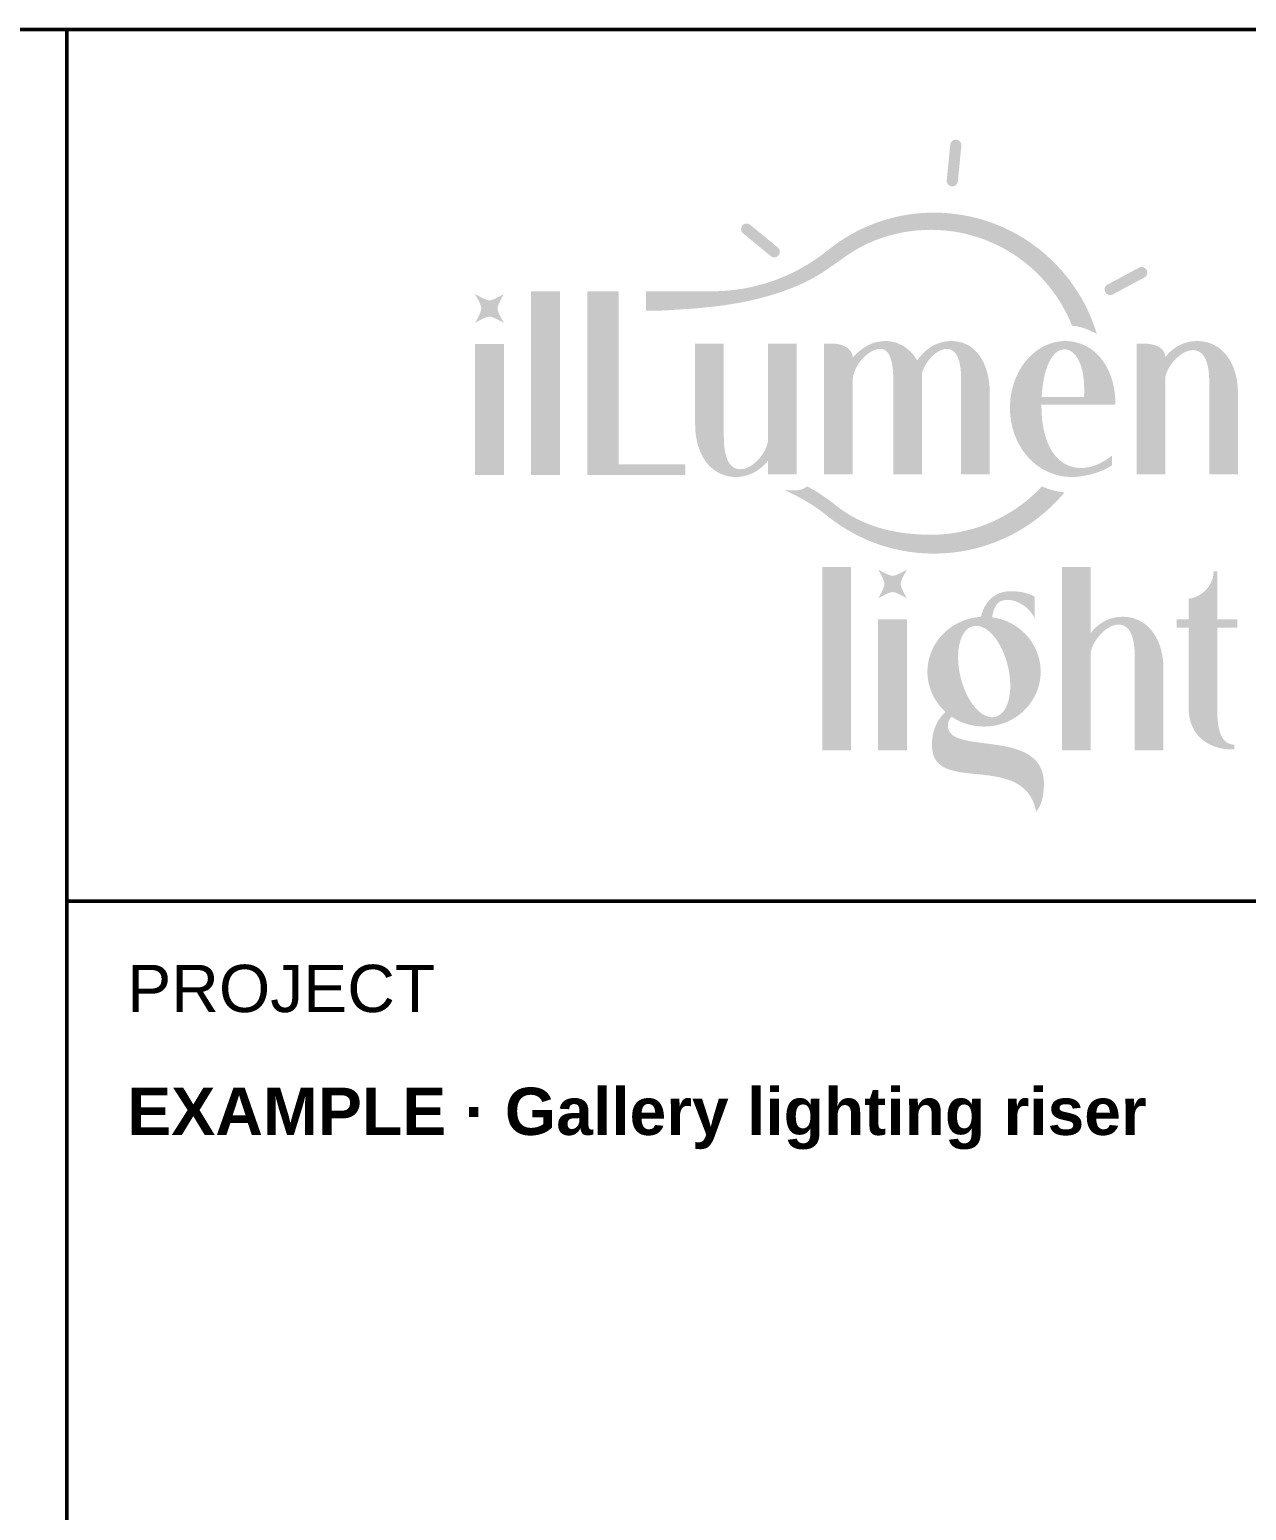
# Model space of a CAD drawing. Header units: inches. Extents: x 0.5 to 73.5, y 0.5 to 23.5.
# Drawn here: x 31.676 to 34.091, y 20.562 to 23.5 of the extents above; entities that cross this region are included whole.
import ezdxf

# ---------------------------------------------------------------- set-up
doc = ezdxf.new("R2010")
doc.units = ezdxf.units.IN
doc.header["$MEASUREMENT"] = 0
doc.layers.add('E-ANNO-TTLB', color=7, linetype='Continuous', lineweight=50)
doc.styles.add('BOLD', font='arialbd.ttf')
doc.styles.add('MAIN', font='arial.ttf')

msp = doc.modelspace()

# ---------------------------------------------------------------- hatches: boundary and pattern name
at = {"layer": 'E-ANNO-TTLB'}
for points in [[(33.5153, 23.2816), (33.5131, 23.2816), (33.511, 23.2812), (33.509, 23.2804), (33.5072, 23.2792), (33.5057, 23.2777), (33.5045, 23.2759), (33.5037, 23.2739), (33.5033, 23.2717), (33.4963, 23.2011), (33.4963, 23.1989), (33.4968, 23.1968), (33.4976, 23.1948), (33.4988, 23.193), (33.5003, 23.1915), (33.5021, 23.1903), (33.5041, 23.1895), (33.5063, 23.1891), (33.5085, 23.1891), (33.5106, 23.1895), (33.5126, 23.1903), (33.5144, 23.1915), (33.5159, 23.193), (33.5171, 23.1948), (33.5179, 23.1968), (33.5183, 23.199), (33.5253, 23.2696), (33.5253, 23.2718), (33.5248, 23.2739), (33.524, 23.2759), (33.5228, 23.2777), (33.5213, 23.2792), (33.5195, 23.2804), (33.5175, 23.2812)], [(33.7941, 22.896), (33.7886, 22.8992), (33.7828, 22.9021), (33.7769, 22.9047), (33.7708, 22.907), (33.7645, 22.9089), (33.7581, 22.9105), (33.7516, 22.9117), (33.7449, 22.9125), (33.7406, 22.9228), (33.7359, 22.933), (33.7308, 22.9429), (33.7254, 22.9527), (33.7196, 22.9622), (33.7135, 22.9715), (33.707, 22.9805), (33.7003, 22.9893), (33.6932, 22.9978), (33.6859, 23.006), (33.6782, 23.014), (33.6702, 23.0217), (33.662, 23.0291), (33.6535, 23.0362), (33.6448, 23.043), (33.6358, 23.0494), (33.6266, 23.0556), (33.6171, 23.0614), (33.6074, 23.0669), (33.5975, 23.072), (33.5873, 23.0767), (33.577, 23.0811), (33.5665, 23.0851), (33.5558, 23.0887), (33.5449, 23.0919), (33.5339, 23.0948), (33.5227, 23.0972), (33.5114, 23.0992), (33.4999, 23.1007), (33.4882, 23.1019), (33.4765, 23.1025), (33.4646, 23.1028), (33.4561, 23.1027), (33.4476, 23.1023), (33.4391, 23.1017), (33.4306, 23.1009), (33.4222, 23.0998), (33.4138, 23.0985), (33.4054, 23.0969), (33.3971, 23.0951), (33.3888, 23.0931), (33.3806, 23.0908), (33.3725, 23.0884), (33.3644, 23.0856), (33.3564, 23.0827), (33.3485, 23.0795), (33.3406, 23.0761), (33.3329, 23.0724), (33.3232, 23.0673), (33.3137, 23.0618), (33.3045, 23.056), (33.2953, 23.0499), (33.2774, 23.0372), (33.2594, 23.0246), (33.2497, 23.0182), (33.2397, 23.0121), (33.2296, 23.0064), (33.2192, 23.001), (33.2087, 22.9959), (33.1981, 22.9912), (33.1873, 22.9867), (33.1763, 22.9826), (33.1653, 22.9787), (33.1542, 22.9751), (33.1429, 22.9718), (33.1317, 22.9687), (33.1203, 22.9658), (33.1089, 22.9631), (33.0975, 22.9607), (33.0861, 22.9584), (33.0743, 22.9563), (33.0625, 22.9544), (33.0506, 22.9526), (33.0387, 22.9511), (33.0268, 22.9497), (33.0149, 22.9485), (32.9911, 22.9464), (32.9734, 22.9452), (32.9424, 22.9432), (32.9266, 22.9425), (32.9129, 22.9421), (32.9074, 22.9421), (32.9032, 22.9423), (32.9005, 22.9426), (32.8997, 22.9429), (32.8994, 22.9432), (32.8994, 22.9809), (33.0297, 22.9809), (33.0376, 22.9809), (33.0455, 22.9812), (33.0533, 22.9816), (33.0611, 22.9821), (33.0689, 22.9829), (33.0767, 22.9838), (33.0844, 22.9849), (33.0921, 22.9861), (33.0998, 22.9875), (33.1074, 22.9891), (33.115, 22.9908), (33.1225, 22.9927), (33.13, 22.9947), (33.1375, 22.9969), (33.1449, 22.9993), (33.1522, 23.0018), (33.1595, 23.0045), (33.1668, 23.0073), (33.174, 23.0103), (33.1811, 23.0134), (33.1881, 23.0167), (33.1951, 23.0201), (33.202, 23.0237), (33.2089, 23.0275), (33.2157, 23.0314), (33.2224, 23.0354), (33.229, 23.0396), (33.2355, 23.0439), (33.242, 23.0483), (33.2483, 23.053), (33.2546, 23.0577), (33.2608, 23.0626), (33.2718, 23.0711), (33.2831, 23.0792), (33.2947, 23.0867), (33.3067, 23.0938), (33.319, 23.1005), (33.3316, 23.1066), (33.3444, 23.1121), (33.3576, 23.1172), (33.3642, 23.1195), (33.371, 23.1217), (33.3777, 23.1237), (33.3846, 23.1256), (33.3915, 23.1274), (33.3985, 23.129), (33.4055, 23.1305), (33.4126, 23.1318), (33.4197, 23.133), (33.4269, 23.134), (33.4341, 23.1349), (33.4414, 23.1356), (33.4487, 23.1362), (33.456, 23.1366), (33.4634, 23.1368), (33.4709, 23.1369), (33.4851, 23.1366), (33.4992, 23.1357), (33.5131, 23.1342), (33.5269, 23.1322), (33.5404, 23.1297), (33.5538, 23.1266), (33.567, 23.123), (33.5799, 23.1188), (33.5926, 23.1142), (33.6051, 23.1091), (33.6173, 23.1035), (33.6293, 23.0974), (33.6409, 23.0909), (33.6523, 23.0839), (33.6634, 23.0765), (33.6741, 23.0687), (33.6846, 23.0605), (33.6947, 23.0518), (33.7044, 23.0428), (33.7138, 23.0334), (33.7228, 23.0237), (33.7315, 23.0136), (33.7397, 23.0032), (33.7475, 22.9924), (33.755, 22.9813), (33.7619, 22.97), (33.7685, 22.9583), (33.7746, 22.9463), (33.7802, 22.9341), (33.7853, 22.9217), (33.79, 22.9089)], [(33.0906, 23.1113), (33.0894, 23.1094), (33.0886, 23.1074), (33.0882, 23.1053), (33.0882, 23.1032), (33.0886, 23.1011), (33.0894, 23.0991), (33.0906, 23.0973), (33.0922, 23.0957), (33.147, 23.0507), (33.1489, 23.0495), (33.1509, 23.0487), (33.153, 23.0483), (33.1551, 23.0483), (33.1572, 23.0487), (33.1592, 23.0495), (33.161, 23.0507), (33.1626, 23.0523), (33.1638, 23.0541), (33.1646, 23.0562), (33.165, 23.0582), (33.165, 23.0604), (33.1646, 23.0625), (33.1638, 23.0644), (33.1626, 23.0662), (33.161, 23.0678), (33.1062, 23.1128), (33.1043, 23.1141), (33.1023, 23.1149), (33.1002, 23.1153), (33.0981, 23.1153), (33.096, 23.1149), (33.094, 23.114), (33.0922, 23.1128)], [(33.893, 23.0232), (33.8917, 23.025), (33.8902, 23.0265), (33.8884, 23.0277), (33.8864, 23.0285), (33.8843, 23.029), (33.8822, 23.029), (33.8801, 23.0286), (33.878, 23.0277), (33.8155, 22.9942), (33.8136, 22.993), (33.8121, 22.9915), (33.8109, 22.9897), (33.8101, 22.9877), (33.8097, 22.9856), (33.8097, 22.9835), (33.8101, 22.9814), (33.8109, 22.9793), (33.8122, 22.9774), (33.8137, 22.9759), (33.8155, 22.9747), (33.8175, 22.9739), (33.8196, 22.9735), (33.8217, 22.9735), (33.8238, 22.9739), (33.8259, 22.9747), (33.8884, 23.0082), (33.8903, 23.0094), (33.8918, 23.011), (33.893, 23.0128), (33.8938, 23.0147), (33.8942, 23.0168), (33.8942, 23.019), (33.8938, 23.0211)], [(32.6175, 22.9755), (32.6156, 22.9721), (32.6112, 22.9641), (32.6089, 22.9593), (32.6069, 22.9546), (32.6054, 22.9503), (32.605, 22.9484), (32.6049, 22.9468), (32.605, 22.9452), (32.6054, 22.9433), (32.6068, 22.939), (32.6089, 22.9342), (32.6112, 22.9294), (32.6155, 22.9214), (32.6175, 22.918), (32.6141, 22.92), (32.6061, 22.9243), (32.6013, 22.9266), (32.5966, 22.9287), (32.5923, 22.9301), (32.5904, 22.9305), (32.5888, 22.9307), (32.5872, 22.9305), (32.5853, 22.9301), (32.581, 22.9287), (32.5762, 22.9267), (32.5715, 22.9244), (32.5634, 22.92), (32.56, 22.918), (32.562, 22.9214), (32.5663, 22.9294), (32.5687, 22.9342), (32.5707, 22.939), (32.5721, 22.9433), (32.5725, 22.9452), (32.5727, 22.9468), (32.5726, 22.9484), (32.5722, 22.9503), (32.5707, 22.9546), (32.5687, 22.9593), (32.5664, 22.9641), (32.562, 22.9721), (32.56, 22.9755), (32.5634, 22.9736), (32.5715, 22.9692), (32.5762, 22.9669), (32.581, 22.9649), (32.5853, 22.9634), (32.5872, 22.963), (32.5888, 22.9629), (32.5904, 22.963), (32.5923, 22.9634), (32.5966, 22.9648), (32.6013, 22.9669), (32.6061, 22.9692), (32.6141, 22.9735)], [(32.6715, 22.9805), (32.729, 22.9805), (32.729, 22.6165), (32.6715, 22.6165)], [(32.783, 22.9805), (32.8455, 22.9805), (32.8455, 22.6375), (32.9775, 22.6375), (32.9775, 22.6165), (32.783, 22.6165)], [(32.6175, 22.6165), (32.56, 22.6165), (32.56, 22.8765), (32.6175, 22.8765)], [(33.1982, 22.8771), (33.1982, 22.6174), (33.1414, 22.6174), (33.1414, 22.6444), (33.1374, 22.6396), (33.1332, 22.6353), (33.1288, 22.6314), (33.1243, 22.628), (33.1193, 22.6245), (33.1141, 22.6214), (33.1087, 22.6188), (33.1031, 22.6166), (33.0974, 22.6149), (33.0915, 22.6136), (33.0855, 22.6128), (33.0794, 22.6124), (33.0779, 22.6124), (33.0731, 22.6126), (33.0684, 22.613), (33.0639, 22.6137), (33.0595, 22.6146), (33.0556, 22.6157), (33.0519, 22.617), (33.0482, 22.6185), (33.0447, 22.6202), (33.0412, 22.6221), (33.0378, 22.6241), (33.0346, 22.6264), (33.0315, 22.6288), (33.0275, 22.6323), (33.0238, 22.6361), (33.0203, 22.6401), (33.017, 22.6445), (33.014, 22.6492), (33.0111, 22.6541), (33.0085, 22.6593), (33.0062, 22.6648), (33.0041, 22.6705), (33.0023, 22.6764), (33.0007, 22.6826), (32.9994, 22.689), (32.9984, 22.6957), (32.9976, 22.7025), (32.9972, 22.7095), (32.997, 22.7168), (32.997, 22.8771), (33.0539, 22.8771), (33.0539, 22.6918), (33.0541, 22.6825), (33.0547, 22.6738), (33.0558, 22.6659), (33.0572, 22.6587), (33.059, 22.6522), (33.0601, 22.6492), (33.0612, 22.6464), (33.0625, 22.6438), (33.0638, 22.6414), (33.0653, 22.6392), (33.0668, 22.6372), (33.0688, 22.635), (33.0709, 22.6331), (33.0732, 22.6315), (33.0756, 22.6302), (33.0781, 22.6292), (33.0807, 22.6284), (33.0835, 22.628), (33.0864, 22.6279), (33.0906, 22.6281), (33.0948, 22.629), (33.0989, 22.6303), (33.1031, 22.6322), (33.1064, 22.634), (33.1097, 22.636), (33.1128, 22.6383), (33.116, 22.6408), (33.119, 22.6436), (33.1219, 22.6465), (33.1247, 22.6496), (33.1273, 22.6528), (33.1298, 22.6562), (33.1321, 22.6598), (33.1342, 22.6634), (33.1361, 22.6671), (33.1378, 22.6708), (33.1393, 22.6747), (33.1405, 22.6785), (33.1414, 22.6824), (33.1414, 22.8771)], [(33.5817, 22.7776), (33.5817, 22.6174), (33.5249, 22.6174), (33.5249, 22.8061), (33.5248, 22.8132), (33.5244, 22.8199), (33.5239, 22.8262), (33.5231, 22.832), (33.522, 22.8374), (33.5208, 22.8424), (33.5193, 22.8469), (33.5177, 22.8509), (33.5158, 22.8546), (33.5137, 22.8577), (33.5114, 22.8604), (33.5089, 22.8626), (33.5062, 22.8643), (33.5033, 22.8656), (33.5002, 22.8663), (33.4969, 22.8666), (33.493, 22.8663), (33.4891, 22.8655), (33.4853, 22.8641), (33.4814, 22.8623), (33.4776, 22.8601), (33.4738, 22.8575), (33.4702, 22.8545), (33.4667, 22.8512), (33.4634, 22.8476), (33.4602, 22.8438), (33.4573, 22.8397), (33.4546, 22.8354), (33.4522, 22.831), (33.4501, 22.8265), (33.4483, 22.8219), (33.4469, 22.8172), (33.4469, 22.6174), (33.3901, 22.6174), (33.3901, 22.8077), (33.39, 22.8147), (33.3896, 22.8213), (33.3891, 22.8274), (33.3884, 22.8331), (33.3875, 22.8384), (33.3864, 22.8432), (33.385, 22.8476), (33.3835, 22.8515), (33.3818, 22.855), (33.38, 22.8581), (33.3779, 22.8607), (33.3757, 22.8628), (33.3733, 22.8644), (33.3707, 22.8656), (33.3679, 22.8663), (33.365, 22.8666), (33.3626, 22.8665), (33.3602, 22.8662), (33.3578, 22.8657), (33.3553, 22.865), (33.3529, 22.8642), (33.3504, 22.8632), (33.3456, 22.8607), (33.3409, 22.8577), (33.3363, 22.8541), (33.3319, 22.8501), (33.3278, 22.8457), (33.3239, 22.8409), (33.3204, 22.8358), (33.3173, 22.8306), (33.3146, 22.8251), (33.3125, 22.8195), (33.3109, 22.8139), (33.3103, 22.8111), (33.3099, 22.8083), (33.3096, 22.8055), (33.3096, 22.8027), (33.3096, 22.6174), (33.2527, 22.6174), (33.2527, 22.8771), (33.2672, 22.8771), (33.2719, 22.877), (33.2763, 22.8766), (33.2805, 22.876), (33.2845, 22.8751), (33.2883, 22.874), (33.2918, 22.8726), (33.295, 22.8711), (33.2979, 22.8693), (33.3005, 22.8674), (33.3028, 22.8652), (33.3048, 22.8629), (33.3065, 22.8605), (33.3078, 22.8578), (33.3088, 22.8551), (33.3094, 22.8522), (33.3096, 22.8491), (33.3134, 22.8533), (33.3173, 22.8571), (33.3212, 22.8607), (33.3251, 22.8639), (33.329, 22.8669), (33.333, 22.8696), (33.337, 22.872), (33.3411, 22.8742), (33.3451, 22.8761), (33.3493, 22.8777), (33.3534, 22.8791), (33.3576, 22.8802), (33.3619, 22.881), (33.3663, 22.8816), (33.3707, 22.882), (33.3751, 22.8821), (33.3799, 22.882), (33.3847, 22.8814), (33.3894, 22.8806), (33.3939, 22.8794), (33.3984, 22.8779), (33.4028, 22.8761), (33.4071, 22.874), (33.4112, 22.8716), (33.4152, 22.8689), (33.419, 22.8659), (33.4226, 22.8627), (33.4261, 22.8593), (33.4294, 22.8556), (33.4325, 22.8516), (33.4354, 22.8474), (33.438, 22.843), (33.438, 22.8441), (33.4413, 22.8486), (33.4447, 22.8528), (33.4482, 22.8567), (33.4519, 22.8604), (33.4558, 22.8638), (33.4597, 22.8669), (33.4638, 22.8697), (33.4681, 22.8723), (33.4724, 22.8746), (33.4769, 22.8766), (33.4814, 22.8782), (33.4861, 22.8796), (33.4909, 22.8807), (33.4958, 22.8815), (33.5008, 22.882), (33.5059, 22.8821), (33.5102, 22.882), (33.5143, 22.8816), (33.5184, 22.881), (33.5224, 22.8802), (33.5262, 22.8792), (33.53, 22.8779), (33.5336, 22.8764), (33.5371, 22.8746), (33.5406, 22.8727), (33.5439, 22.8706), (33.547, 22.8682), (33.5501, 22.8657), (33.553, 22.8629), (33.5558, 22.8599), (33.5585, 22.8568), (33.5611, 22.8535), (33.5635, 22.85), (33.5657, 22.8463), (33.5679, 22.8424), (33.5699, 22.8383), (33.5717, 22.8341), (33.5734, 22.8298), (33.575, 22.8252), (33.5764, 22.8205), (33.5776, 22.8157), (33.5787, 22.8106), (33.5796, 22.8055), (33.5804, 22.8002), (33.581, 22.7948), (33.5814, 22.7892), (33.5817, 22.7835)], [(33.8874, 22.8771), (33.8921, 22.877), (33.8966, 22.8766), (33.9008, 22.876), (33.9048, 22.8752), (33.9086, 22.8741), (33.9121, 22.8729), (33.9153, 22.8714), (33.9182, 22.8698), (33.9208, 22.8679), (33.9232, 22.8659), (33.9252, 22.8637), (33.9268, 22.8613), (33.9281, 22.8587), (33.9291, 22.856), (33.9297, 22.8531), (33.9299, 22.8501), (33.933, 22.8539), (33.9363, 22.8575), (33.9397, 22.8608), (33.9432, 22.864), (33.9469, 22.8668), (33.9506, 22.8694), (33.9545, 22.8718), (33.9584, 22.874), (33.9625, 22.8758), (33.9666, 22.8775), (33.9708, 22.8789), (33.9752, 22.88), (33.9796, 22.8809), (33.9841, 22.8816), (33.9887, 22.8819), (33.9933, 22.8821), (33.9978, 22.8819), (34.0022, 22.8816), (34.0065, 22.881), (34.0107, 22.8801), (34.0148, 22.8791), (34.0188, 22.8778), (34.0226, 22.8763), (34.0264, 22.8745), (34.03, 22.8726), (34.0335, 22.8704), (34.0369, 22.8681), (34.0402, 22.8655), (34.0433, 22.8627), (34.0463, 22.8598), (34.0492, 22.8566), (34.0519, 22.8533), (34.0545, 22.8498), (34.0569, 22.8461), (34.0592, 22.8422), (34.0614, 22.8382), (34.0634, 22.8339), (34.0652, 22.8296), (34.0669, 22.825), (34.0684, 22.8203), (34.0697, 22.8155), (34.0709, 22.8105), (34.0719, 22.8054), (34.0727, 22.8001), (34.0734, 22.7947), (34.0738, 22.7892), (34.0741, 22.7835), (34.0742, 22.7777), (34.0742, 22.6174), (34.0173, 22.6174), (34.0173, 22.8012), (34.0171, 22.8086), (34.0167, 22.8156), (34.0161, 22.8222), (34.0152, 22.8283), (34.014, 22.8339), (34.0126, 22.8391), (34.0109, 22.8438), (34.009, 22.848), (34.0068, 22.8517), (34.0044, 22.855), (34.0018, 22.8577), (33.9989, 22.86), (33.9959, 22.8618), (33.9926, 22.8631), (33.989, 22.8638), (33.9853, 22.8641), (33.9831, 22.864), (33.981, 22.8638), (33.9766, 22.8629), (33.9722, 22.8614), (33.9678, 22.8595), (33.9635, 22.857), (33.9593, 22.8541), (33.9552, 22.8509), (33.9512, 22.8472), (33.9475, 22.8433), (33.944, 22.8391), (33.9408, 22.8346), (33.9378, 22.83), (33.9352, 22.8251), (33.933, 22.8202), (33.9312, 22.8152), (33.9299, 22.8102), (33.9299, 22.6174), (33.8729, 22.6174), (33.8729, 22.8771)], [(33.73, 22.5818), (33.7241, 22.5749), (33.718, 22.5682), (33.7117, 22.5616), (33.7053, 22.5553), (33.6987, 22.5491), (33.692, 22.543), (33.6851, 22.5372), (33.678, 22.5315), (33.6708, 22.5261), (33.6634, 22.5208), (33.6559, 22.5157), (33.6482, 22.5108), (33.6404, 22.5061), (33.6325, 22.5016), (33.6244, 22.4974), (33.6162, 22.4933), (33.6079, 22.4895), (33.5994, 22.4859), (33.5909, 22.4825), (33.5822, 22.4793), (33.5735, 22.4764), (33.5646, 22.4737), (33.5556, 22.4712), (33.5465, 22.469), (33.5374, 22.467), (33.5281, 22.4653), (33.5188, 22.4638), (33.5093, 22.4626), (33.4998, 22.4617), (33.4902, 22.461), (33.4806, 22.4606), (33.4709, 22.4605), (33.4635, 22.4605), (33.4561, 22.4608), (33.4487, 22.4612), (33.4414, 22.4617), (33.4341, 22.4624), (33.4269, 22.4633), (33.4198, 22.4643), (33.4126, 22.4655), (33.4056, 22.4668), (33.3985, 22.4683), (33.3916, 22.4699), (33.3846, 22.4716), (33.3778, 22.4735), (33.371, 22.4755), (33.3576, 22.48), (33.3444, 22.485), (33.3315, 22.4906), (33.3189, 22.4966), (33.3066, 22.5032), (33.2946, 22.5102), (33.2829, 22.5177), (33.2715, 22.5257), (33.2605, 22.5341), (33.2605, 22.5343), (33.2505, 22.5421), (33.2403, 22.5495), (33.2299, 22.5566), (33.2192, 22.5632), (33.2084, 22.5695), (33.1974, 22.5754), (33.1861, 22.581), (33.1747, 22.5861), (33.1982, 22.5861), (33.2012, 22.5863), (33.2041, 22.5867), (33.2069, 22.5873), (33.2096, 22.5882), (33.2121, 22.5894), (33.2145, 22.5907), (33.2168, 22.5923), (33.2189, 22.5941), (33.2263, 22.59), (33.2337, 22.5858), (33.2409, 22.5814), (33.2481, 22.5767), (33.2553, 22.5719), (33.2624, 22.5668), (33.2695, 22.5615), (33.2765, 22.5559), (33.2814, 22.5521), (33.2864, 22.5485), (33.2914, 22.5449), (33.2965, 22.5416), (33.3017, 22.5383), (33.307, 22.5352), (33.3123, 22.5323), (33.3177, 22.5294), (33.3287, 22.5242), (33.34, 22.5194), (33.3515, 22.5152), (33.3633, 22.5114), (33.3753, 22.5081), (33.3875, 22.5053), (33.3999, 22.503), (33.4126, 22.5011), (33.4253, 22.4997), (33.4383, 22.4986), (33.4514, 22.498), (33.4646, 22.4978), (33.4728, 22.4979), (33.4808, 22.4983), (33.4889, 22.4988), (33.4968, 22.4995), (33.5047, 22.5005), (33.5125, 22.5016), (33.5203, 22.503), (33.528, 22.5045), (33.5356, 22.5063), (33.5432, 22.5082), (33.5507, 22.5103), (33.5581, 22.5126), (33.5654, 22.5151), (33.5726, 22.5178), (33.5798, 22.5206), (33.5868, 22.5237), (33.5938, 22.5269), (33.6006, 22.5302), (33.6074, 22.5338), (33.6141, 22.5375), (33.6206, 22.5413), (33.6271, 22.5454), (33.6334, 22.5495), (33.6396, 22.5539), (33.6458, 22.5584), (33.6518, 22.563), (33.6576, 22.5678), (33.6634, 22.5727), (33.669, 22.5777), (33.6745, 22.5829), (33.6799, 22.5883), (33.6851, 22.5938), (33.6904, 22.5915), (33.6958, 22.5895), (33.7013, 22.5877), (33.7069, 22.5861), (33.7125, 22.5847), (33.7182, 22.5835), (33.7241, 22.5825)], [(33.2492, 22.4339), (33.3062, 22.4339), (33.3062, 22.0704), (33.2492, 22.0704)], [(33.4175, 22.4289), (33.4156, 22.4256), (33.4112, 22.4175), (33.4089, 22.4128), (33.4069, 22.408), (33.4055, 22.4037), (33.405, 22.4019), (33.4049, 22.4002), (33.405, 22.3986), (33.4054, 22.3967), (33.4068, 22.3924), (33.4089, 22.3877), (33.4112, 22.3829), (33.4155, 22.3749), (33.4175, 22.3715), (33.4141, 22.3735), (33.4061, 22.3778), (33.4014, 22.3801), (33.3966, 22.3822), (33.3923, 22.3836), (33.3904, 22.384), (33.3888, 22.3842), (33.3872, 22.384), (33.3853, 22.3836), (33.381, 22.3822), (33.3763, 22.3802), (33.3715, 22.3779), (33.3635, 22.3735), (33.3601, 22.3715), (33.3621, 22.3749), (33.3664, 22.3829), (33.3687, 22.3877), (33.3707, 22.3924), (33.3722, 22.3967), (33.3726, 22.3986), (33.3727, 22.4002), (33.3726, 22.4019), (33.3722, 22.4037), (33.3708, 22.408), (33.3688, 22.4128), (33.3664, 22.4175), (33.3621, 22.4256), (33.3601, 22.4289), (33.3635, 22.427), (33.3715, 22.4227), (33.3763, 22.4203), (33.381, 22.4183), (33.3853, 22.4169), (33.3872, 22.4165), (33.3888, 22.4163), (33.3904, 22.4164), (33.3923, 22.4168), (33.3966, 22.4183), (33.4014, 22.4203), (33.4061, 22.4226), (33.4141, 22.427)], [(33.7821, 22.4339), (33.7821, 22.3031), (33.7852, 22.3069), (33.7885, 22.3105), (33.7919, 22.3138), (33.7954, 22.3169), (33.7991, 22.3198), (33.8028, 22.3224), (33.8067, 22.3248), (33.8106, 22.3269), (33.8147, 22.3288), (33.8188, 22.3305), (33.823, 22.3319), (33.8274, 22.333), (33.8318, 22.3339), (33.8363, 22.3345), (33.8409, 22.3349), (33.8455, 22.3351), (33.85, 22.3349), (33.8544, 22.3346), (33.8587, 22.334), (33.8629, 22.3331), (33.867, 22.3321), (33.871, 22.3308), (33.8748, 22.3293), (33.8786, 22.3275), (33.8822, 22.3256), (33.8857, 22.3234), (33.8891, 22.3211), (33.8924, 22.3185), (33.8955, 22.3157), (33.8985, 22.3128), (33.9014, 22.3096), (33.9041, 22.3063), (33.9067, 22.3028), (33.9091, 22.2991), (33.9114, 22.2952), (33.9136, 22.2911), (33.9156, 22.2869), (33.9174, 22.2826), (33.9191, 22.278), (33.9206, 22.2733), (33.9219, 22.2685), (33.9231, 22.2635), (33.9241, 22.2584), (33.9249, 22.2531), (33.9256, 22.2477), (33.926, 22.2421), (33.9263, 22.2365), (33.9264, 22.2307), (33.9264, 22.0704), (33.8695, 22.0704), (33.8695, 22.2557), (33.8693, 22.2633), (33.8689, 22.2704), (33.8683, 22.2771), (33.8674, 22.2833), (33.8662, 22.2891), (33.8648, 22.2943), (33.8631, 22.2991), (33.8612, 22.3033), (33.859, 22.3071), (33.8566, 22.3104), (33.854, 22.3132), (33.8511, 22.3155), (33.8481, 22.3173), (33.8448, 22.3186), (33.8412, 22.3193), (33.8375, 22.3196), (33.8353, 22.3195), (33.8332, 22.3193), (33.8288, 22.3183), (33.8244, 22.3169), (33.82, 22.3149), (33.8157, 22.3124), (33.8115, 22.3095), (33.8074, 22.3062), (33.8034, 22.3025), (33.7997, 22.2985), (33.7962, 22.2942), (33.793, 22.2897), (33.79, 22.285), (33.7874, 22.2802), (33.7852, 22.2752), (33.7834, 22.2702), (33.7821, 22.2651), (33.7821, 22.0704), (33.7251, 22.0704), (33.7251, 22.4339)], [(34.0667, 22.0814), (34.0667, 22.0719), (34.0627, 22.0719), (34.0581, 22.072), (34.0536, 22.0722), (34.0492, 22.0727), (34.0448, 22.0733), (34.0406, 22.0741), (34.0364, 22.075), (34.0323, 22.0762), (34.0284, 22.0774), (34.0245, 22.0789), (34.0208, 22.0805), (34.0172, 22.0823), (34.0137, 22.0842), (34.0103, 22.0863), (34.0071, 22.0886), (34.004, 22.091), (34.001, 22.0935), (33.9982, 22.0962), (33.9955, 22.0991), (33.993, 22.1021), (33.9906, 22.1053), (33.9884, 22.1086), (33.9864, 22.112), (33.9846, 22.1156), (33.9829, 22.1193), (33.9814, 22.1231), (33.9801, 22.1271), (33.979, 22.1312), (33.978, 22.1355), (33.9773, 22.1399), (33.9768, 22.1444), (33.9764, 22.149), (33.9763, 22.1538), (33.9763, 22.3136), (33.9524, 22.3136), (33.9524, 22.3301), (33.9763, 22.3301), (33.9763, 22.371), (33.981, 22.3717), (33.9856, 22.3729), (33.9902, 22.3745), (33.9946, 22.3765), (33.9989, 22.3789), (34.003, 22.3817), (34.0068, 22.3848), (34.0104, 22.3883), (34.0137, 22.3921), (34.0167, 22.3962), (34.0193, 22.4005), (34.0216, 22.4051), (34.0234, 22.4099), (34.0247, 22.4149), (34.0255, 22.4201), (34.0258, 22.4255), (34.0333, 22.4255), (34.0333, 22.3301), (34.0732, 22.3301), (34.0732, 22.3136), (34.0333, 22.3136), (34.0333, 22.1483), (34.0334, 22.139), (34.0337, 22.1338), (34.0341, 22.1284), (34.0347, 22.1229), (34.0356, 22.1174), (34.0367, 22.1119), (34.0382, 22.1066), (34.0401, 22.1015), (34.0423, 22.0968), (34.0436, 22.0946), (34.045, 22.0926), (34.0466, 22.0907), (34.0482, 22.0889), (34.05, 22.0873), (34.052, 22.0858), (34.054, 22.0845), (34.0563, 22.0835), (34.0586, 22.0826), (34.0612, 22.082), (34.0639, 22.0815)], [(33.4175, 22.0704), (33.3601, 22.0704), (33.3601, 22.3301), (33.4175, 22.3301)]]:
    msp.add_hatch(color=256, dxfattribs=at).paths.add_polyline_path(points, flags=0)
h = msp.add_hatch(color=256, dxfattribs=at)
h.paths.add_polyline_path([(33.7301, 22.8656), (33.7332, 22.8654), (33.7361, 22.8648), (33.739, 22.8639), (33.7418, 22.8626), (33.7445, 22.8609), (33.747, 22.8588), (33.7495, 22.8564), (33.7519, 22.8537), (33.7541, 22.8507), (33.7562, 22.8473), (33.7582, 22.8436), (33.76, 22.8396), (33.7617, 22.8353), (33.7632, 22.8308), (33.7646, 22.8259), (33.7658, 22.8208), (33.7668, 22.8154), (33.7677, 22.8098), (33.7683, 22.804), (33.7688, 22.7979), (33.769, 22.7916), (33.7691, 22.785), (33.769, 22.7782), (33.7686, 22.7713), (33.6847, 22.7713), (33.6854, 22.7817), (33.6865, 22.7916), (33.6878, 22.8011), (33.6895, 22.81), (33.6915, 22.8183), (33.6938, 22.8261), (33.6963, 22.8332), (33.6992, 22.8398), (33.7023, 22.8456), (33.7056, 22.8508), (33.7073, 22.8531), (33.7091, 22.8552), (33.711, 22.8571), (33.7129, 22.8589), (33.7149, 22.8604), (33.7169, 22.8618), (33.719, 22.8629), (33.7212, 22.8639), (33.7233, 22.8646), (33.7256, 22.8652), (33.7278, 22.8655)], flags=0)
h.paths.add_polyline_path([(33.7631, 22.6303), (33.7574, 22.6306), (33.7519, 22.6312), (33.7465, 22.6323), (33.7414, 22.6338), (33.7364, 22.6357), (33.7317, 22.638), (33.7272, 22.6407), (33.723, 22.6437), (33.7184, 22.6476), (33.714, 22.652), (33.71, 22.6568), (33.7062, 22.6621), (33.7027, 22.6678), (33.6996, 22.6739), (33.6967, 22.6804), (33.6941, 22.6872), (33.6918, 22.6944), (33.6898, 22.702), (33.6881, 22.71), (33.6867, 22.7182), (33.6856, 22.7268), (33.6848, 22.7357), (33.6844, 22.7448), (33.6842, 22.7543), (33.6842, 22.7557), (33.831, 22.7557), (33.8309, 22.7624), (33.8306, 22.769), (33.83, 22.7755), (33.8293, 22.7818), (33.8283, 22.7879), (33.8271, 22.7939), (33.8258, 22.7997), (33.8242, 22.8053), (33.8225, 22.8108), (33.8205, 22.816), (33.8184, 22.8211), (33.8161, 22.826), (33.8137, 22.8308), (33.8111, 22.8353), (33.8083, 22.8397), (33.8053, 22.8438), (33.8029, 22.847), (33.8004, 22.8501), (33.7977, 22.853), (33.795, 22.8559), (33.7922, 22.8585), (33.7893, 22.8611), (33.7864, 22.8635), (33.7833, 22.8657), (33.7802, 22.8679), (33.777, 22.8698), (33.7737, 22.8717), (33.7704, 22.8733), (33.767, 22.8749), (33.7635, 22.8762), (33.7599, 22.8775), (33.7563, 22.8785), (33.7504, 22.8802), (33.7443, 22.8813), (33.7381, 22.8819), (33.7317, 22.8821), (33.726, 22.882), (33.7204, 22.8814), (33.7149, 22.8806), (33.7094, 22.8794), (33.7041, 22.8779), (33.6989, 22.8762), (33.6938, 22.8741), (33.6888, 22.8717), (33.6839, 22.869), (33.6792, 22.8661), (33.6745, 22.8629), (33.6701, 22.8595), (33.6658, 22.8558), (33.6616, 22.8518), (33.6576, 22.8477), (33.6538, 22.8433), (33.6502, 22.8387), (33.6468, 22.8339), (33.6435, 22.8289), (33.6405, 22.8237), (33.6376, 22.8183), (33.635, 22.8128), (33.6325, 22.8071), (33.6304, 22.8012), (33.6284, 22.7952), (33.6267, 22.789), (33.6252, 22.7828), (33.624, 22.7764), (33.623, 22.7699), (33.6223, 22.7633), (33.6219, 22.7566), (33.6218, 22.7498), (33.6219, 22.744), (33.6222, 22.7383), (33.6227, 22.7326), (33.6234, 22.7271), (33.6242, 22.7216), (33.6253, 22.7162), (33.6265, 22.7109), (33.628, 22.7057), (33.6296, 22.7005), (33.6313, 22.6955), (33.6333, 22.6906), (33.6354, 22.6858), (33.6376, 22.6811), (33.6401, 22.6765), (33.6426, 22.6721), (33.6454, 22.6677), (33.6482, 22.6635), (33.6512, 22.6595), (33.6544, 22.6555), (33.6577, 22.6518), (33.6611, 22.6481), (33.6646, 22.6446), (33.6683, 22.6413), (33.6721, 22.6381), (33.676, 22.6351), (33.68, 22.6323), (33.6841, 22.6296), (33.6884, 22.6271), (33.6927, 22.6248), (33.6972, 22.6227), (33.7017, 22.6207), (33.7063, 22.619), (33.7108, 22.6175), (33.7155, 22.6162), (33.7201, 22.6151), (33.7249, 22.6141), (33.7297, 22.6134), (33.7346, 22.6129), (33.7396, 22.6125), (33.7446, 22.6124), (33.7529, 22.6127), (33.762, 22.6136), (33.7713, 22.6151), (33.7807, 22.6172), (33.79, 22.6198), (33.7991, 22.6229), (33.8035, 22.6247), (33.8078, 22.6266), (33.8121, 22.6286), (33.8162, 22.6307), (33.8202, 22.633), (33.824, 22.6353), (33.824, 22.6548), (33.82, 22.6517), (33.8159, 22.6488), (33.8119, 22.6461), (33.808, 22.6437), (33.804, 22.6415), (33.8001, 22.6395), (33.7963, 22.6377), (33.7925, 22.6361), (33.7887, 22.6348), (33.785, 22.6336), (33.7813, 22.6326), (33.7777, 22.6318), (33.7741, 22.6312), (33.7705, 22.6307), (33.7671, 22.6304), (33.7636, 22.6303)], flags=0)
h = msp.add_hatch(color=256, dxfattribs=at)
h.paths.add_polyline_path([(33.5544, 22.3171), (33.5519, 22.317), (33.5494, 22.3166), (33.5471, 22.3161), (33.5448, 22.3153), (33.5426, 22.3143), (33.5405, 22.3131), (33.5385, 22.3117), (33.5366, 22.3101), (33.5347, 22.3083), (33.533, 22.3064), (33.5313, 22.3042), (33.5297, 22.3019), (33.5282, 22.2994), (33.5268, 22.2968), (33.5256, 22.294), (33.5244, 22.291), (33.5224, 22.2846), (33.5208, 22.2777), (33.5196, 22.2702), (33.519, 22.2623), (33.5188, 22.2539), (33.5191, 22.2452), (33.52, 22.2361), (33.5214, 22.2267), (33.5233, 22.2173), (33.5257, 22.2082), (33.5284, 22.1994), (33.5315, 22.191), (33.535, 22.183), (33.5388, 22.1755), (33.5428, 22.1686), (33.5471, 22.1621), (33.5516, 22.1563), (33.5563, 22.1511), (33.5587, 22.1488), (33.5611, 22.1466), (33.5636, 22.1446), (33.5661, 22.1428), (33.5686, 22.1412), (33.5711, 22.1398), (33.5736, 22.1386), (33.5762, 22.1376), (33.5787, 22.1368), (33.5812, 22.1363), (33.5838, 22.1359), (33.5863, 22.1358), (33.5889, 22.1359), (33.5913, 22.1363), (33.5937, 22.1368), (33.596, 22.1376), (33.5982, 22.1386), (33.6004, 22.1398), (33.6024, 22.1412), (33.6044, 22.1428), (33.6063, 22.1446), (33.6081, 22.1466), (33.6098, 22.1488), (33.6113, 22.1511), (33.6128, 22.1536), (33.6142, 22.1563), (33.6155, 22.1592), (33.6167, 22.1621), (33.6188, 22.1686), (33.6204, 22.1755), (33.6215, 22.183), (33.6222, 22.191), (33.6224, 22.1994), (33.622, 22.2082), (33.6212, 22.2173), (33.6198, 22.2267), (33.6179, 22.2361), (33.6155, 22.2452), (33.6128, 22.2539), (33.6096, 22.2623), (33.6062, 22.2702), (33.6024, 22.2777), (33.5983, 22.2846), (33.594, 22.291), (33.5895, 22.2968), (33.5848, 22.3019), (33.5823, 22.3042), (33.5799, 22.3064), (33.5774, 22.3083), (33.5749, 22.3101), (33.5724, 22.3117), (33.5698, 22.3131), (33.5673, 22.3143), (33.5647, 22.3153), (33.5621, 22.3161), (33.5595, 22.3166), (33.5569, 22.317)], flags=0)
h.paths.add_polyline_path([(33.4939, 22.1463), (33.4899, 22.15), (33.4861, 22.154), (33.4825, 22.1582), (33.479, 22.1626), (33.4759, 22.1671), (33.4729, 22.1718), (33.4702, 22.1767), (33.4677, 22.1817), (33.4655, 22.1869), (33.4636, 22.1922), (33.4619, 22.1976), (33.4605, 22.2032), (33.4594, 22.2088), (33.4586, 22.2145), (33.4581, 22.2203), (33.458, 22.2262), (33.4581, 22.2316), (33.4585, 22.2369), (33.4592, 22.2422), (33.4601, 22.2474), (33.4613, 22.2524), (33.4627, 22.2574), (33.4644, 22.2624), (33.4663, 22.2671), (33.4684, 22.2718), (33.4708, 22.2764), (33.4733, 22.2809), (33.4761, 22.2852), (33.4791, 22.2894), (33.4822, 22.2934), (33.4855, 22.2973), (33.4891, 22.301), (33.4928, 22.3046), (33.4966, 22.308), (33.5006, 22.3113), (33.5048, 22.3144), (33.5091, 22.3172), (33.5136, 22.3199), (33.5181, 22.3224), (33.5229, 22.3247), (33.5277, 22.3268), (33.5326, 22.3287), (33.5377, 22.3303), (33.5429, 22.3318), (33.5481, 22.3329), (33.5534, 22.3339), (33.5589, 22.3346), (33.5643, 22.3351), (33.5656, 22.3404), (33.5673, 22.3455), (33.5692, 22.3503), (33.5715, 22.3549), (33.5741, 22.3593), (33.5769, 22.3634), (33.58, 22.3671), (33.5834, 22.3706), (33.587, 22.3737), (33.5908, 22.3765), (33.5949, 22.379), (33.5991, 22.3811), (33.6035, 22.3828), (33.6081, 22.3841), (33.6129, 22.385), (33.6178, 22.3855), (33.6263, 22.3856), (33.6342, 22.3853), (33.6416, 22.3845), (33.6484, 22.3833), (33.6547, 22.3817), (33.6605, 22.3797), (33.6658, 22.3775), (33.6707, 22.375), (33.6707, 22.3316), (33.6688, 22.3355), (33.6666, 22.3394), (33.664, 22.3431), (33.661, 22.3467), (33.6578, 22.3501), (33.6544, 22.3532), (33.6507, 22.3562), (33.6469, 22.3588), (33.6429, 22.3613), (33.6387, 22.3634), (33.6345, 22.3652), (33.6303, 22.3666), (33.626, 22.3677), (33.6217, 22.3684), (33.6175, 22.3687), (33.6133, 22.3685), (33.6106, 22.3682), (33.608, 22.3677), (33.6055, 22.3669), (33.6032, 22.3659), (33.6011, 22.3646), (33.5991, 22.3631), (33.5972, 22.3613), (33.5955, 22.3593), (33.5939, 22.3571), (33.5924, 22.3546), (33.5911, 22.3518), (33.5899, 22.3488), (33.5888, 22.3455), (33.5879, 22.342), (33.587, 22.3381), (33.5863, 22.3341), (33.5914, 22.3333), (33.5964, 22.3323), (33.6013, 22.3311), (33.6061, 22.3297), (33.6108, 22.328), (33.6154, 22.3262), (33.6199, 22.3242), (33.6243, 22.322), (33.6286, 22.3196), (33.6328, 22.317), (33.6368, 22.3143), (33.6407, 22.3113), (33.6445, 22.3083), (33.6481, 22.305), (33.6516, 22.3016), (33.6549, 22.2981), (33.6581, 22.2944), (33.6611, 22.2906), (33.6639, 22.2867), (33.6666, 22.2826), (33.669, 22.2784), (33.6713, 22.2741), (33.6734, 22.2697), (33.6753, 22.2652), (33.677, 22.2606), (33.6785, 22.2559), (33.6797, 22.2512), (33.6808, 22.2463), (33.6816, 22.2414), (33.6822, 22.2364), (33.6826, 22.2313), (33.6827, 22.2262), (33.6826, 22.2206), (33.6821, 22.215), (33.6814, 22.2095), (33.6804, 22.2042), (33.6792, 22.1989), (33.6776, 22.1937), (33.6759, 22.1886), (33.6739, 22.1837), (33.6716, 22.1789), (33.6691, 22.1742), (33.6664, 22.1696), (33.6635, 22.1652), (33.6604, 22.1609), (33.657, 22.1568), (33.6535, 22.1529), (33.6498, 22.1491), (33.6459, 22.1455), (33.6418, 22.1421), (33.6376, 22.1389), (33.6332, 22.1358), (33.6287, 22.133), (33.624, 22.1304), (33.6192, 22.128), (33.6142, 22.1258), (33.6092, 22.1239), (33.604, 22.1222), (33.5987, 22.1207), (33.5933, 22.1195), (33.5878, 22.1186), (33.5822, 22.1179), (33.5766, 22.1175), (33.5708, 22.1173), (33.5663, 22.1174), (33.5618, 22.1177), (33.5573, 22.1181), (33.5529, 22.1186), (33.5486, 22.1193), (33.5443, 22.1202), (33.5401, 22.1212), (33.5359, 22.1224), (33.5319, 22.1237), (33.5279, 22.1252), (33.524, 22.1268), (33.5202, 22.1285), (33.5165, 22.1304), (33.5129, 22.1324), (33.5093, 22.1345), (33.5059, 22.1368), (33.504, 22.1348), (33.5024, 22.1326), (33.501, 22.1302), (33.5, 22.1276), (33.4992, 22.1248), (33.4988, 22.1218), (33.4987, 22.1186), (33.4989, 22.1153), (33.4994, 22.1128), (33.5001, 22.1105), (33.501, 22.1083), (33.5022, 22.1063), (33.5037, 22.1043), (33.5053, 22.1026), (33.5072, 22.1009), (33.5092, 22.0994), (33.5115, 22.0979), (33.5139, 22.0966), (33.5165, 22.0954), (33.5193, 22.0942), (33.5253, 22.0922), (33.532, 22.0904), (33.5391, 22.0889), (33.5467, 22.0876), (33.5629, 22.0853), (33.58, 22.0831), (33.5976, 22.0806), (33.6064, 22.0791), (33.6151, 22.0774), (33.6236, 22.0755), (33.6319, 22.0731), (33.6399, 22.0704), (33.6476, 22.0673), (33.6512, 22.0656), (33.6548, 22.0637), (33.6582, 22.0617), (33.6615, 22.0596), (33.6646, 22.0573), (33.6676, 22.0548), (33.6705, 22.0522), (33.6732, 22.0495), (33.6757, 22.0465), (33.678, 22.0434), (33.6801, 22.0401), (33.682, 22.0366), (33.6837, 22.0329), (33.6852, 22.029), (33.6865, 22.0249), (33.6875, 22.0206), (33.6883, 22.016), (33.6889, 22.0112), (33.6892, 22.0062), (33.6892, 22.001), (33.6888, 21.9932), (33.6881, 21.9858), (33.687, 21.9786), (33.6854, 21.9718), (33.6844, 21.9685), (33.6833, 21.9653), (33.6821, 21.9622), (33.6807, 21.9592), (33.6792, 21.9564), (33.6775, 21.9536), (33.6757, 21.951), (33.6737, 21.9485), (33.6724, 21.9541), (33.671, 21.9593), (33.6693, 21.9643), (33.6674, 21.969), (33.6653, 21.9734), (33.663, 21.9775), (33.6605, 21.9814), (33.6579, 21.9851), (33.6551, 21.9885), (33.6521, 21.9916), (33.649, 21.9946), (33.6457, 21.9973), (33.6423, 21.9999), (33.6388, 22.0022), (33.6351, 22.0044), (33.6314, 22.0064), (33.6275, 22.0082), (33.6235, 22.0099), (33.6195, 22.0114), (33.6153, 22.0128), (33.6068, 22.0152), (33.5981, 22.0172), (33.5891, 22.0188), (33.5801, 22.0202), (33.571, 22.0213), (33.5619, 22.0223), (33.544, 22.0241), (33.5353, 22.025), (33.5268, 22.0262), (33.5187, 22.0275), (33.5109, 22.0292), (33.5035, 22.0312), (33.5, 22.0324), (33.4967, 22.0337), (33.4934, 22.0351), (33.4904, 22.0367), (33.4874, 22.0384), (33.4847, 22.0403), (33.4821, 22.0423), (33.4797, 22.0446), (33.4775, 22.047), (33.4754, 22.0495), (33.4736, 22.0523), (33.4719, 22.0553), (33.4705, 22.0586), (33.4693, 22.062), (33.4684, 22.0657), (33.4677, 22.0697), (33.4672, 22.0739), (33.467, 22.0784), (33.4669, 22.084), (33.4672, 22.0895), (33.4678, 22.0948), (33.4686, 22.0999), (33.4697, 22.1049), (33.471, 22.1097), (33.4725, 22.1143), (33.4743, 22.1187), (33.4762, 22.1229), (33.4783, 22.1269), (33.4806, 22.1307), (33.483, 22.1343), (33.4856, 22.1376), (33.4883, 22.1407), (33.4911, 22.1436)], flags=0)

# ---------------------------------------------------------------- linework, layer by layer
msp.add_line((31.75, 21.7708), (35.5, 21.7708), dxfattribs=at)
for points in [[(0.5, 0.5), (35.5, 0.5), (35.5, 23.5), (0.5, 23.5)], [(31.75, 0.5), (35.5, 0.5), (35.5, 23.5), (31.75, 23.5)]]:
    msp.add_lwpolyline(points, close=True, dxfattribs=at)

# ---------------------------------------------------------------- texts
at = {"layer": 'E-ANNO-TTLB', "style": 'MAIN'}
msp.add_text('PROJECT', height=0.09375, dxfattribs=at).set_placement((31.87, 21.5508))
at = {"layer": 'E-ANNO-TTLB', "insert": (31.87, 21.4008), "char_height": 0.09375, "width": 2.135017, "attachment_point": 1, "line_spacing_factor": 1.45, "style": 'BOLD'}
msp.add_mtext('EXAMPLE · Gallery lighting riser', dxfattribs=at)

doc.saveas('drawing.dxf')
